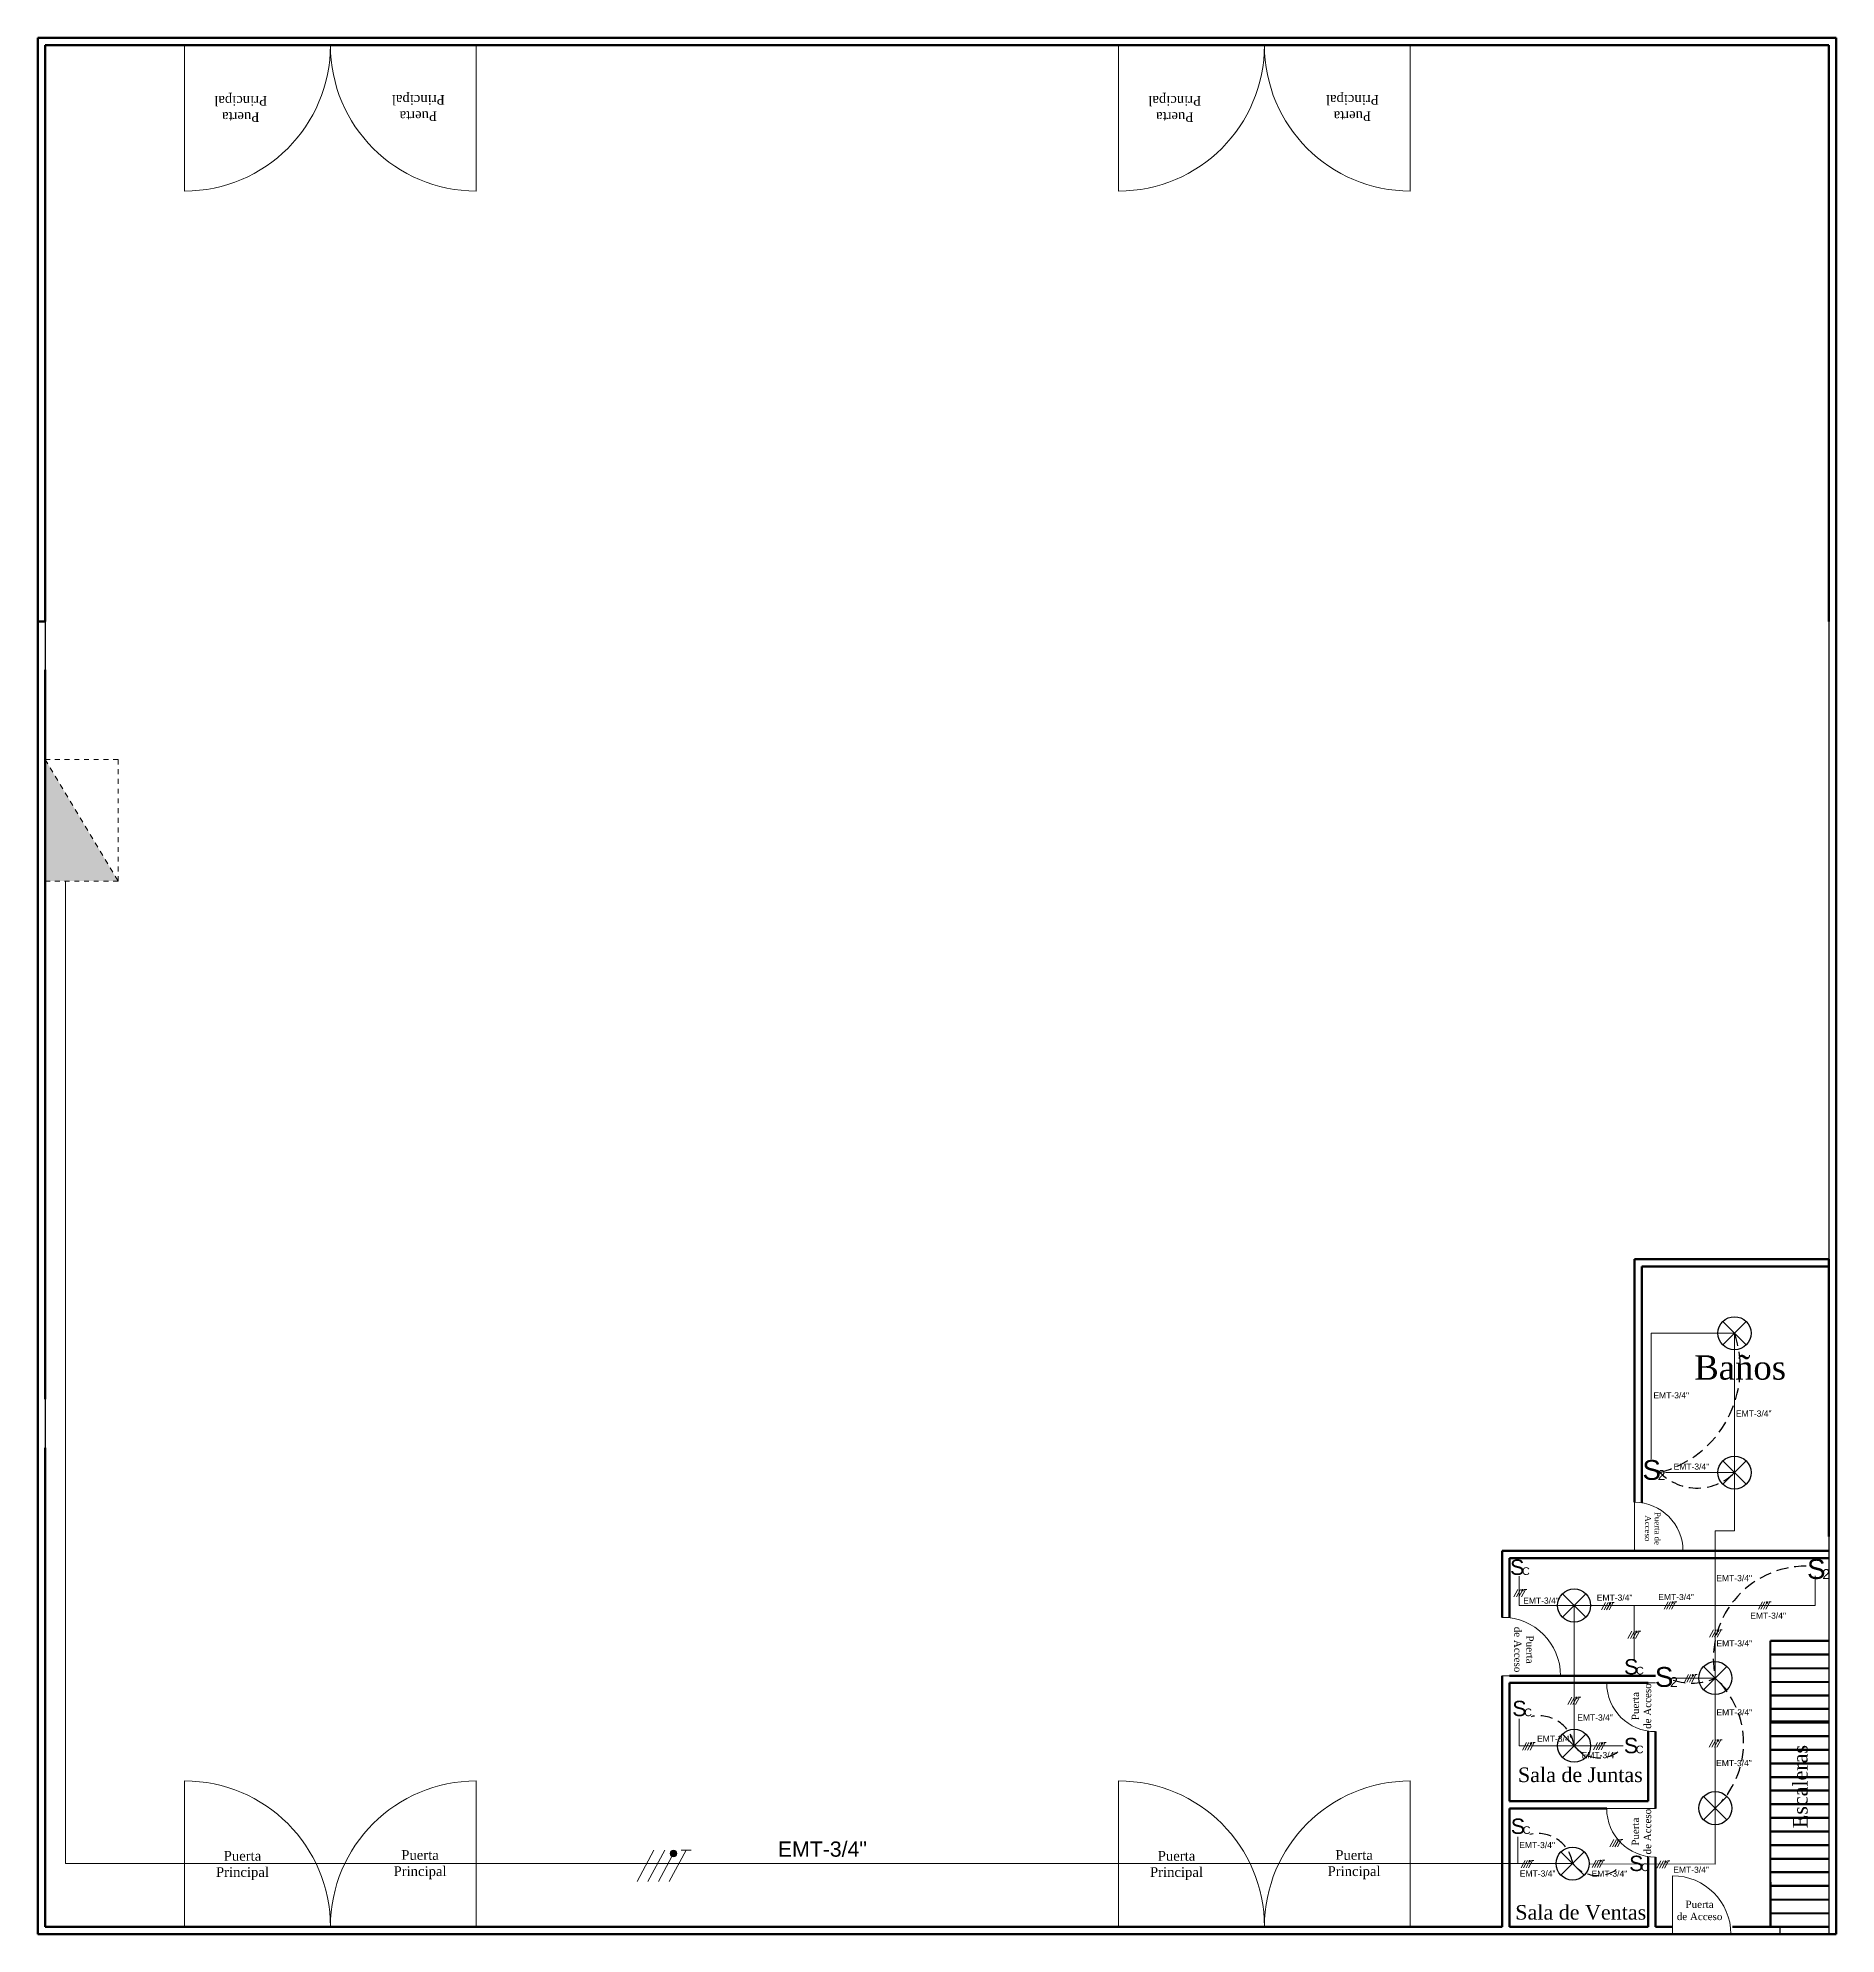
# Model space of a CAD drawing. Header units: metres. Extents: x 29 to 562, y -33 to 369.
# Drawn here: x 37.55 to 74.55, y 177.11 to 216.11 of the extents above; entities that cross this region are included whole.
import ezdxf

# ---------------------------------------------------------------- set-up
doc = ezdxf.new("R2010")
doc.units = ezdxf.units.M
doc.header["$LTSCALE"] = 2
doc.linetypes.add('DASHED', pattern=[0.75, 0.5, -0.25])
doc.linetypes.add('HIDDEN2', pattern=[0.1875, 0.125, -0.0625])
for name, color, linetype, lineweight in [('A-DOOR', 251, 'Continuous', 18), ('A-WALL', 7, 'Continuous', 60), ('Alambrado', 7, 'Continuous', 9), ('E-POWR', 7, 'DASHED', 15), ('Interruptores', 3, 'Continuous', 9), ('S-STRS', 4, 'Continuous', 40), ('S-WALL', 7, 'Continuous', 60), ('TEXTO_ILUMINACION', 7, 'Continuous', 9), ('Tuberia', 1, 'Continuous', 9)]:
    doc.layers.add(name, color=color, linetype=linetype, lineweight=lineweight)
doc.layers.add('E-CABL', color=201, linetype='HIDDEN2')
doc.layers.add('S-PLAT', color=7, linetype='Continuous')
doc.styles.add('ROMANS', font='arial.ttf')
doc.styles.get("Standard").update_dxf_attribs({"font": 'arial.ttf'})

# ---------------------------------------------------------------- blocks, each defined once
blk = doc.blocks.new('RETIE-LAMPARAS')
for p, q in [((0, 20), (-14.1, 34.1)), ((-14.1, 34.1), (14.1, 5.9)), ((14.1, 34.1), (-14.1, 5.9)), ((0, 20), (14.1, 34.1))]:
    blk.add_line(p, q)
blk.add_circle((0, 20), 20)
blk = doc.blocks.new('INTERRUPTOR CONMUTABLE SENCILLO')
at = {"layer": 'Interruptores', "color": 1, "attachment_point": 1}
for s, insert, char_height in [('S', (0, 0.229), 0.229), ('C', (0.178, 0.114), 0.115)]:
    blk.add_mtext_dynamic_manual_height_columns(s, width=0.18279, gutter_width=12.5, heights=[0], dxfattribs=dict(at, insert=insert, char_height=char_height))
blk = doc.blocks.new('INTERRUPTOR DOBLE')
at = {"layer": 'Interruptores', "color": 1, "attachment_point": 1}
for s, insert, char_height in [('S', (-0.061, 0.165), 0.153), ('2', (0.057, 0.088), 0.0765)]:
    blk.add_mtext_dynamic_manual_height_columns(s, width=0.18279, gutter_width=12.5, heights=[0], dxfattribs=dict(at, insert=insert, char_height=char_height))
blk = doc.blocks.new('Proteccion')
at = {"layer": 'Alambrado', "linetype": 'ByBlock'}
h = blk.add_hatch(color=256, dxfattribs=at)
h.dxf.hatch_style = 1
edge = h.paths.add_edge_path()
edge.add_arc((541.127, 92.917), 0.0755, 0, 360)
for points in [[(540.691, 92.99), (540.311, 92.287)], [(540.931, 92.99), (540.551, 92.288)], [(541.41, 92.99), (541.031, 92.29)], [(541.297, 92.989), (541.526, 92.99)], [(541.094, 92.849), (540.791, 92.289)]]:
    blk.add_lwpolyline(points, dxfattribs=at)
blk.add_circle((541.127, 92.917), 0.0755, dxfattribs=at)
blk = doc.blocks.new('RETIE-TABLERO DE DISTRIBUCION')
h = blk.add_hatch(color=250)
h.dxf.hatch_style = 1
h.paths.add_polyline_path([(25, 30), (-25, 0), (25, 0)])
blk.add_lwpolyline([(-25, 0), (25, 30), (-25, 30)], close=True)
blk.add_lwpolyline([(-25, 0), (25, 0), (25, 30)])

msp = doc.modelspace()

# ---------------------------------------------------------------- linework, layer by layer
at = {"layer": 'A-DOOR'}
for p, q in [((40.566, 215.96), (40.566, 212.96)), ((46.566, 215.96), (46.566, 212.96)), ((59.785, 215.96), (59.785, 212.96)), ((65.785, 215.96), (65.785, 212.96)), ((70.397, 185.99), (70.397, 184.99)), ((67.678, 182.424), (68.878, 182.424)), ((69.828, 182.274), (70.828, 182.274)), ((40.566, 177.26), (40.566, 180.26)), ((46.566, 177.26), (46.566, 180.26)), ((59.785, 177.26), (59.785, 180.26)), ((65.785, 177.26), (65.785, 180.26)), ((67.828, 179.811), (67.828, 179.811)), ((69.828, 179.692), (70.828, 179.692)), ((71.182, 177.11), (71.182, 178.31))]:
    msp.add_line(p, q, dxfattribs=at)
for centre, radius, start, end in [((40.566, 215.96), 3, 270, 0), ((46.566, 215.96), 3, 180, 270), ((59.785, 215.96), 3, 270, 0), ((65.785, 215.96), 3, 180, 270), ((70.397, 184.99), 1, 0, 90), ((67.678, 182.424), 1.2, 0, 90), ((70.828, 182.274), 1, 180, 270), ((40.566, 177.26), 3, 0, 90), ((46.566, 177.26), 3, 90, 180), ((59.785, 177.26), 3, 0, 90), ((65.785, 177.26), 3, 90, 180), ((70.828, 179.692), 1, 180, 270), ((71.182, 177.11), 1.2, 360, 90)]:
    msp.add_arc(centre, radius, start, end, dxfattribs=at)
at = {"layer": 'A-WALL'}
for p, q in [((74.547, 216.11), (37.547, 216.11)), ((37.547, 216.11), (37.547, 177.11)), ((74.547, 177.11), (74.547, 216.11)), ((37.547, 177.11), (74.547, 177.11))]:
    msp.add_line(p, q, dxfattribs=at)
at = {"layer": 'E-CABL'}
for centre, radius, start, end in [((70.355, 188.752), 2.221, 284.7962, 18.7962), ((71.692, 187.365), 1.082, 221.0305, 315.0305), ((73.925, 182.772), 1.905, 89.7287, 192.0145), ((71.574, 183.463), 1.192, 251.4951, 294.1395), ((70.815, 181.038), 1.829, 313, 47), ((68.438, 180.87), 0.73, 9.0743, 103.0743), ((69.673, 181.395), 0.66, 218.5627, 312.5627), ((68.408, 178.448), 0.73, 9.0743, 103.0743), ((69.643, 178.973), 0.66, 218.5627, 312.5627)]:
    msp.add_arc(centre, radius, start, end, dxfattribs=at)
at = {"layer": 'S-PLAT'}
for p, q in [((37.697, 204.11), (37.697, 203.11)), ((74.397, 204.11), (74.397, 188.11)), ((37.697, 188.11), (37.697, 187.11)), ((74.397, 187.11), (74.397, 177.11)), ((73.397, 177.11), (73.397, 177.26))]:
    msp.add_line(p, q, dxfattribs=at)
at = {"layer": 'S-STRS'}
for p, q in [((73.197, 181.479), (73.197, 183.14)), ((73.197, 183.14), (74.397, 183.14)), ((74.397, 183.14), (73.197, 183.14)), ((73.197, 183.14), (74.397, 183.14)), ((73.197, 182.86), (74.397, 182.86)), ((74.397, 182.86), (73.197, 182.86)), ((73.197, 182.86), (74.397, 182.86)), ((73.197, 182.86), (74.397, 182.86)), ((73.197, 182.86), (74.397, 182.86)), ((73.197, 182.58), (74.397, 182.58)), ((73.197, 182.58), (74.397, 182.58)), ((73.197, 182.3), (74.397, 182.3)), ((73.197, 182.02), (73.197, 182.3)), ((73.197, 182.3), (73.197, 181.479)), ((73.197, 182.3), (74.397, 182.3)), ((73.197, 182.02), (74.397, 182.02)), ((73.197, 181.74), (73.197, 182.02)), ((74.397, 182.02), (73.197, 182.02)), ((73.197, 182.02), (74.397, 182.02)), ((73.197, 181.74), (74.397, 181.74)), ((73.197, 181.46), (73.197, 181.74)), ((74.397, 181.74), (73.197, 181.74)), ((73.197, 181.74), (74.397, 181.74)), ((73.197, 181.479), (74.397, 181.479)), ((74.397, 181.479), (73.197, 181.479)), ((73.197, 181.479), (74.397, 181.479)), ((73.197, 181.46), (74.397, 181.46)), ((73.197, 181.18), (73.197, 181.46)), ((74.397, 181.46), (73.197, 181.46)), ((73.197, 181.46), (74.397, 181.46)), ((73.197, 181.18), (74.397, 181.18)), ((73.197, 180.9), (73.197, 181.18)), ((74.397, 181.18), (73.197, 181.18)), ((73.197, 181.18), (74.397, 181.18)), ((73.197, 180.9), (74.397, 180.9)), ((73.197, 180.62), (73.197, 180.9)), ((74.397, 180.9), (73.197, 180.9)), ((73.197, 180.9), (74.397, 180.9)), ((73.197, 180.62), (74.397, 180.62)), ((73.197, 180.34), (73.197, 180.62)), ((74.397, 180.62), (73.197, 180.62)), ((73.197, 180.62), (74.397, 180.62)), ((73.197, 180.34), (74.397, 180.34)), ((73.197, 180.06), (73.197, 180.34)), ((74.397, 180.34), (73.197, 180.34)), ((73.197, 180.34), (74.397, 180.34)), ((73.197, 180.06), (74.397, 180.06)), ((73.197, 179.78), (73.197, 180.06)), ((74.397, 180.06), (73.197, 180.06)), ((73.197, 180.06), (74.397, 180.06)), ((73.197, 179.78), (74.397, 179.78)), ((73.197, 179.5), (73.197, 179.78)), ((74.397, 179.78), (73.197, 179.78)), ((73.197, 179.78), (74.397, 179.78)), ((73.197, 179.5), (74.397, 179.5)), ((73.197, 179.22), (73.197, 179.5)), ((74.397, 179.5), (73.197, 179.5)), ((73.197, 179.5), (74.397, 179.5)), ((73.197, 179.22), (74.397, 179.22)), ((73.197, 178.94), (73.197, 179.22)), ((74.397, 179.22), (73.197, 179.22)), ((73.197, 179.22), (74.397, 179.22)), ((73.197, 178.94), (74.397, 178.94)), ((73.197, 178.66), (73.197, 178.94)), ((74.397, 178.94), (73.197, 178.94)), ((73.197, 178.94), (74.397, 178.94)), ((73.197, 178.66), (74.397, 178.66)), ((73.197, 178.38), (73.197, 178.66)), ((74.397, 178.66), (73.197, 178.66)), ((73.197, 178.66), (74.397, 178.66)), ((73.197, 178.38), (74.397, 178.38)), ((73.197, 178.1), (73.197, 178.38)), ((74.397, 178.38), (73.197, 178.38)), ((73.197, 178.38), (74.397, 178.38)), ((73.197, 177.54), (73.197, 178.289)), ((73.197, 178.18), (73.197, 177.26)), ((74.397, 178.1), (73.197, 178.1)), ((73.197, 178.1), (74.397, 178.1)), ((73.197, 178.1), (74.397, 178.1)), ((73.197, 177.82), (74.397, 177.82)), ((73.197, 177.82), (74.397, 177.82)), ((73.197, 177.26), (73.197, 177.54)), ((73.197, 177.54), (74.397, 177.54)), ((73.197, 177.26), (74.397, 177.26)), ((73.197, 177.26), (74.397, 177.26))]:
    msp.add_line(p, q, dxfattribs=at)
at = {"layer": 'S-WALL'}
for p, q in [((37.697, 204.11), (37.697, 215.96)), ((37.697, 204.11), (37.697, 215.96)), ((37.697, 215.96), (74.397, 215.96)), ((74.397, 204.11), (74.397, 215.96)), ((37.547, 204.11), (37.697, 204.11)), ((37.697, 188.11), (37.697, 203.11)), ((70.397, 190.84), (70.397, 190.99)), ((70.397, 190.99), (74.397, 190.99)), ((70.397, 190.84), (70.397, 185.99)), ((70.547, 190.69), (70.547, 190.84)), ((70.547, 190.84), (74.397, 190.84)), ((74.397, 185.29), (74.397, 190.99)), ((70.547, 185.978), (70.547, 190.69)), ((37.697, 177.26), (37.697, 187.11)), ((67.678, 184.99), (74.397, 184.99)), ((67.678, 183.624), (67.678, 184.99)), ((67.678, 184.99), (74.397, 184.99)), ((67.678, 183.624), (67.678, 184.99)), ((70.397, 184.99), (74.397, 184.99)), ((70.478, 184.84), (67.828, 184.84)), ((67.828, 183.614), (67.828, 184.84)), ((72.588, 184.84), (70.478, 184.84)), ((74.397, 184.84), (72.588, 184.84)), ((67.678, 177.26), (67.678, 182.424)), ((67.828, 182.424), (70.828, 182.424)), ((67.828, 179.842), (67.828, 182.274)), ((67.828, 182.274), (70.678, 182.274)), ((70.678, 181.285), (70.678, 179.842)), ((70.828, 181.274), (70.828, 180.26)), ((70.828, 180.26), (70.828, 179.692)), ((67.828, 179.842), (70.678, 179.842)), ((67.828, 177.26), (67.828, 179.692)), ((67.828, 179.692), (69.828, 179.692)), ((70.678, 178.703), (70.678, 177.26)), ((70.828, 178.692), (70.828, 177.26)), ((37.697, 177.26), (67.678, 177.26)), ((70.088, 177.26), (67.828, 177.26)), ((70.678, 177.26), (70.088, 177.26)), ((70.678, 177.26), (70.088, 177.26)), ((71.182, 177.26), (70.828, 177.26)), ((71.182, 177.26), (70.828, 177.26)), ((74.397, 177.26), (72.419, 177.26))]:
    msp.add_line(p, q, dxfattribs=at)
at = {"layer": 'Tuberia'}
for p, q in [((38.115, 178.56), (38.115, 198.768)), ((72.457, 189.468), (70.745, 189.468)), ((70.745, 189.468), (70.745, 186.88)), ((72.457, 186.601), (72.457, 189.468)), ((72.457, 186.601), (71.035, 186.601)), ((72.457, 186.601), (72.457, 185.404)), ((72.457, 185.404), (72.062, 185.404)), ((72.062, 185.404), (72.062, 183.868)), ((68.029, 184.473), (68.029, 183.868)), ((74.119, 184.477), (74.119, 183.868)), ((69.157, 183.868), (68.029, 183.868)), ((69.158, 180.982), (69.157, 183.868)), ((72.062, 183.868), (69.157, 183.868)), ((70.39, 183.874), (70.39, 182.766)), ((72.062, 182.375), (72.062, 183.868)), ((72.062, 183.868), (74.119, 183.868)), ((72.062, 182.375), (71.19, 182.375)), ((72.062, 182.375), (72.062, 179.7)), ((68.027, 180.982), (68.027, 181.535)), ((69.158, 180.982), (68.027, 180.982)), ((69.155, 180.982), (70.165, 180.982)), ((72.062, 179.7), (72.062, 178.545)), ((67.997, 178.56), (67.997, 179.113)), ((67.997, 178.56), (38.115, 178.56)), ((69.129, 178.56), (67.997, 178.56)), ((72.062, 178.545), (69.465, 178.554))]:
    msp.add_line(p, q, dxfattribs=at)

# ---------------------------------------------------------------- block references
at = {"xscale": 0.017, "yscale": 0.017, "zscale": 0.017}
for p in [(72.457, 189.128), (72.457, 186.261), (69.157, 183.528), (72.062, 182.035), (69.157, 180.644), (72.062, 179.36), (69.125, 178.22)]:
    msp.add_blockref('RETIE-LAMPARAS', p, dxfattribs=at)
at = {"color": 0, "xscale": 1.380091835886466, "yscale": 1.380091835886466, "zscale": 1.380091835886466}
for p in [(67.839, 184.497), (70.184, 182.45), (67.884, 181.592), (70.181, 180.829), (67.854, 179.17), (70.289, 178.406)]:
    msp.add_blockref('INTERRUPTOR CONMUTABLE SENCILLO', p, dxfattribs=at)
at = {"layer": 'E-POWR', "xscale": 0.05, "yscale": 0.05, "zscale": 0.05, "rotation": 270}
msp.add_blockref('RETIE-TABLERO DE DISTRIBUCION', (37.697, 200.018), dxfattribs=at)
at = {"layer": 'Interruptores', "color": 0, "xscale": 2.670291563102919, "yscale": 2.670291563102919, "zscale": 2.670291563102919}
for p in [(70.725, 186.42), (74.112, 184.382), (70.98, 182.162)]:
    msp.add_blockref('INTERRUPTOR DOBLE', p, dxfattribs=at)
at = {"layer": 'Tuberia'}
for p, xscale, yscale, zscale in [((-49.336, 164.019), 0.2170097398361235, 0.2170097398361235, 0.2170097398361235), ((-47.533, 163.749), 0.2170097398361235, 0.2170097398361235, 0.2170097398361235), ((-46.246, 163.765), 0.2170097398361235, 0.2170097398361235, 0.2170097398361235), ((-44.305, 163.765), 0.2170097398361235, 0.2170097398361235, 0.2170097398361235), ((-46.989, 163.162), 0.2170097398361235, 0.2170097398361235, 0.2170097398361235), ((-45.311, 163.187), 0.2170097398361235, 0.2170097398361235, 0.2170097398361235), ((-45.827, 162.266), 0.2170097398361235, 0.2170097398361235, 0.2170097398361235), ((-48.224, 161.804), 0.2170097398361235, 0.2170097398361235, 0.2170097398361235), ((-49.159, 160.868), 0.2170097398361235, 0.2170097398361235, 0.2170097398361235), ((-47.697, 160.871), 0.2170097398361235, 0.2170097398361235, 0.2170097398361235), ((-45.315, 160.928), 0.2170097398361235, 0.2170097398361235, 0.2170097398361235), ((-47.359, 158.874), 0.2170097398361235, 0.2170097398361235, 0.2170097398361235), ((-446.521, 93.402), 0.9187222712515778, 0.9187222712515778, 0.9187222712515778), ((-49.189, 158.446), 0.2170097398361235, 0.2170097398361235, 0.2170097398361235), ((-47.727, 158.449), 0.2170097398361235, 0.2170097398361235, 0.2170097398361235), ((-46.391, 158.435), 0.2170097398361235, 0.2170097398361235, 0.2170097398361235)]:
    msp.add_blockref('Proteccion', p, dxfattribs=dict(at, xscale=xscale, yscale=yscale, zscale=zscale))

# ---------------------------------------------------------------- texts
at = {"attachment_point": 2}
for s, width, insert, char_height, rotation in [('{\\fTimes New Roman|b0|i0|c0|p18;Puerta ^JPrincipal}', 13.41015, (41.721, 214.382), 0.2, 180), ('{\\fTimes New Roman|b0|i0|c0|p18;Puerta^JPrincipal}', 13.41015, (45.375, 214.401), 0.2, 180), ('{\\fTimes New Roman|b0|i0|c0|p18;Puerta ^JPrincipal}', 13.41015, (60.94, 214.382), 0.2, 180), ('{\\fTimes New Roman|b0|i0|c0|p18;Puerta^JPrincipal}', 13.41015, (64.594, 214.401), 0.2, 180), ('{\\fTimes New Roman|b0|i0|c0|p18;Puerta de ^JAcceso}', 13.41015, (70.934, 185.452), 0.12, 269.5683), ('{\\fTimes New Roman|b0|i0|c0|p18;Puerta^Jde Acceso}', 13.41015, (68.323, 182.962), 0.15, 270), ('{\\fTimes New Roman|b0|i0|c0|p18;Puerta^Jde Acceso}', 13.41015, (70.342, 181.799), 0.15, 90), ('{\\fTimes New Roman|b0|i0|c0|p18;Escaleras}', 7.82908, (73.66, 180.144), 0.3, 90), ('{\\fTimes New Roman|b0|i0|c0|p18;Puerta^Jde Acceso}', 13.41015, (70.342, 179.217), 0.15, 90)]:
    msp.add_mtext_dynamic_manual_height_columns(s, width=width, gutter_width=12.5, heights=[0], dxfattribs=dict(at, insert=insert, char_height=char_height, rotation=rotation))
for s, insert, char_height in [('{\\fTimes New Roman|b0|i0|c0|p18;Baños}', (72.573, 189.013), 0.5), ('{\\fTimes New Roman|b0|i0|c0|p18;Sala de Juntas}', (69.285, 180.536), 0.3), ('{\\fTimes New Roman|b0|i0|c0|p18;Puerta^JPrincipal}', (41.756, 178.819), 0.2), ('{\\fTimes New Roman|b0|i0|c0|p18;Puerta ^JPrincipal}', (45.41, 178.837), 0.2), ('{\\fTimes New Roman|b0|i0|c0|p18;Puerta^JPrincipal}', (60.975, 178.819), 0.2), ('{\\fTimes New Roman|b0|i0|c0|p18;Puerta ^JPrincipal}', (64.629, 178.837), 0.2), ('{\\fTimes New Roman|b0|i0|c0|p18;Sala de Ventas}', (69.293, 177.707), 0.3), ('{\\fTimes New Roman|b0|i0|c0|p18;Puerta^Jde Acceso}', (71.738, 177.797), 0.15)]:
    msp.add_mtext_dynamic_manual_height_columns(s, width=13.41015, gutter_width=12.5, heights=[0], dxfattribs=dict(at, insert=insert, char_height=char_height))
at = {"layer": 'TEXTO_ILUMINACION', "attachment_point": 1, "style": 'ROMANS'}
for insert, char_height, width in [((70.788, 188.254), 0.1255, 2.9914), ((72.485, 187.879), 0.1255, 2.9914), ((71.202, 186.788), 0.1255, 2.9914), ((72.082, 184.493), 0.1255, 2.9914), ((69.623, 184.093), 0.1255, 2.9914), ((70.887, 184.105), 0.1255, 2.9914), ((68.108, 184.032), 0.1255, 2.9914), ((72.781, 183.722), 0.1255, 2.9914), ((72.085, 183.152), 0.1255, 2.9914), ((72.085, 181.734), 0.1255, 2.9914), ((69.22, 181.627), 0.1255, 2.9914), ((68.394, 181.191), 0.1255, 2.9914), ((69.311, 180.853), 0.1255, 2.9914), ((72.078, 180.689), 0.1255, 2.9914), ((52.773, 179.014), 0.3131, 7.46276), ((68.028, 179.003), 0.1255, 2.9914), ((68.039, 178.418), 0.1255, 2.9914), ((69.516, 178.415), 0.1255, 2.9914), ((71.196, 178.496), 0.1255, 2.9914)]:
    msp.add_mtext('EMT-3/4"', dxfattribs=dict(at, insert=insert, char_height=char_height, width=width))

doc.saveas('drawing.dxf')
